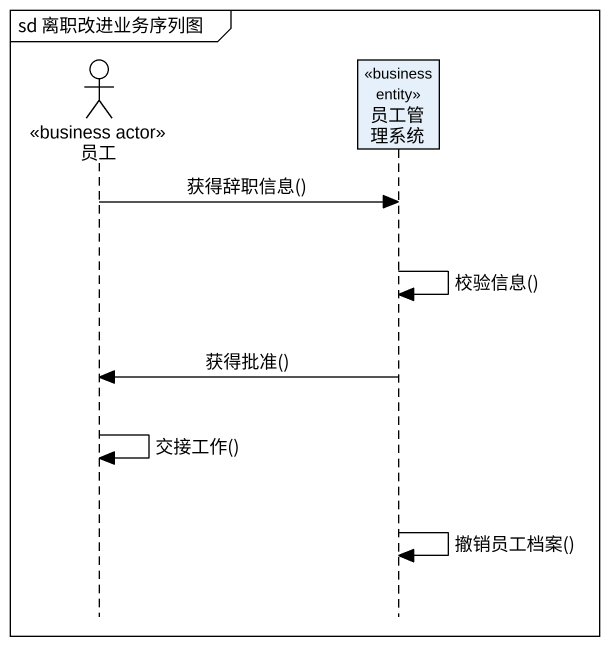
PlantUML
@startuml
mainframe sd 离职改进业务序列图
hide footbox
actor 员工 <<business actor>>
participant 员工管理系统 <<business entity>>

员工 -> 员工管理系统 : 获得辞职信息()
员工管理系统 -> 员工管理系统 : 校验信息()
员工管理系统 -> 员工 : 获得批准()
员工 -> 员工 : 交接工作()
员工管理系统 -> 员工管理系统 : 撤销员工档案()
@enduml
